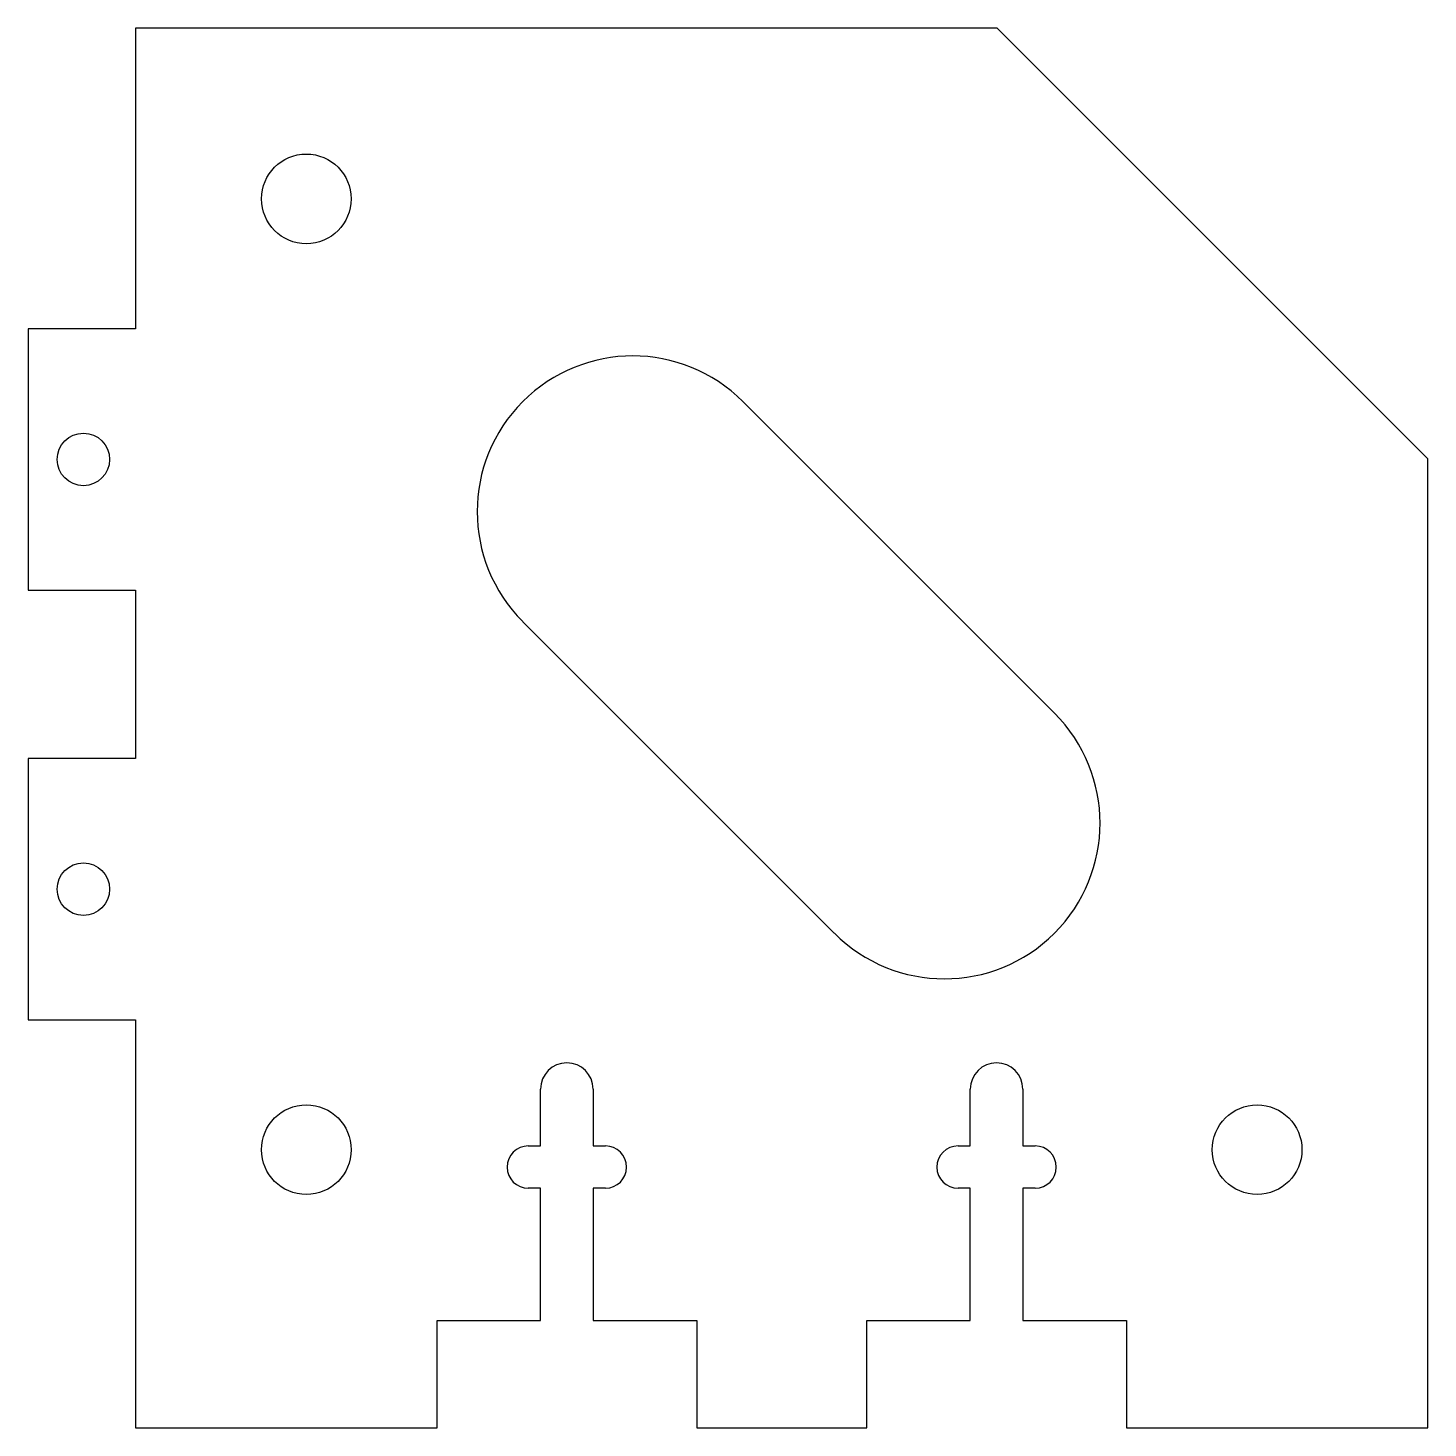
# Model space of a CAD drawing. Header units: inches. Extents: x 0 to 3.25, y 0 to 3.25.
import ezdxf

# ---------------------------------------------------------------- set-up
doc = ezdxf.new("R2010")
doc.units = ezdxf.units.IN
doc.header["$MEASUREMENT"] = 0

msp = doc.modelspace()

# ---------------------------------------------------------------- linework, layer by layer
for p, q in [((2.2516, 3.2539), (0.2461, 3.2539)), ((0.2461, 3.2539), (0.2461, 2.5539)), ((3.2539, 2.2516), (2.2516, 3.2539)), ((0.2461, 2.5539), (-0.0039, 2.5539)), ((-0.0039, 2.5539), (-0.0039, 1.9461)), ((1.6597, 2.3847), (2.3847, 1.6597)), ((3.2539, -0.0039), (3.2539, 2.2516)), ((-0.0039, 1.9461), (0.2461, 1.9461)), ((0.2461, 1.9461), (0.2461, 1.5539)), ((1.8724, 1.1474), (1.1474, 1.8724)), ((0.2461, 1.5539), (-0.0039, 1.5539)), ((-0.0039, 1.5539), (-0.0039, 0.9461)), ((-0.0039, 0.9461), (0.2461, 0.9461)), ((0.2461, 0.9461), (0.2461, -0.0039)), ((1.1889, 0.6526), (1.1889, 0.7848)), ((1.3111, 0.7848), (1.3111, 0.6526)), ((2.1889, 0.6526), (2.1889, 0.7848)), ((2.3111, 0.7848), (2.3111, 0.6526)), ((1.1603, 0.6526), (1.1889, 0.6526)), ((1.3111, 0.6526), (1.3397, 0.6526)), ((2.1603, 0.6526), (2.1889, 0.6526)), ((2.3111, 0.6526), (2.3397, 0.6526)), ((1.1889, 0.5539), (1.1603, 0.5539)), ((1.1889, 0.2461), (1.1889, 0.5539)), ((1.3397, 0.5539), (1.3111, 0.5539)), ((1.3111, 0.5539), (1.3111, 0.2461)), ((2.1889, 0.5539), (2.1603, 0.5539)), ((2.1889, 0.2461), (2.1889, 0.5539)), ((2.3397, 0.5539), (2.3111, 0.5539)), ((2.3111, 0.5539), (2.3111, 0.2461)), ((0.9479, -0.0039), (0.9479, 0.2461)), ((0.9479, 0.2461), (1.1889, 0.2461)), ((1.3111, 0.2461), (1.5521, 0.2461)), ((1.5521, 0.2461), (1.5521, -0.0039)), ((1.9479, -0.0039), (1.9479, 0.2461)), ((1.9479, 0.2461), (2.1889, 0.2461)), ((2.3111, 0.2461), (2.5521, 0.2461)), ((2.5521, 0.2461), (2.5521, -0.0039)), ((0.2461, -0.0039), (0.9479, -0.0039)), ((1.5521, -0.0039), (1.9479, -0.0039)), ((2.5521, -0.0039), (3.2539, -0.0039))]:
    msp.add_line(p, q)
for centre, radius in [((0.6437, 2.8563), 0.1043), ((0.125, 2.25), 0.0611), ((0.125, 1.25), 0.0611), ((0.6437, 0.6437), 0.1043), ((2.8563, 0.6437), 0.1043)]:
    msp.add_circle(centre, radius)
for centre, radius, start, end in [((1.4036, 2.1286), 0.3622, -315, -135), ((2.1286, 1.4036), 0.3622, -135, 45), ((1.25, 0.7848), 0.0611, 360, 540), ((2.25, 0.7848), 0.0611, 360, 540), ((1.1603, 0.6032), 0.0493, -270, -90), ((1.3397, 0.6032), 0.0493, -90, 90), ((2.1603, 0.6032), 0.0493, -270, -90), ((2.3397, 0.6032), 0.0493, -90, 90)]:
    msp.add_arc(centre, radius, start, end)

doc.saveas('drawing.dxf')
